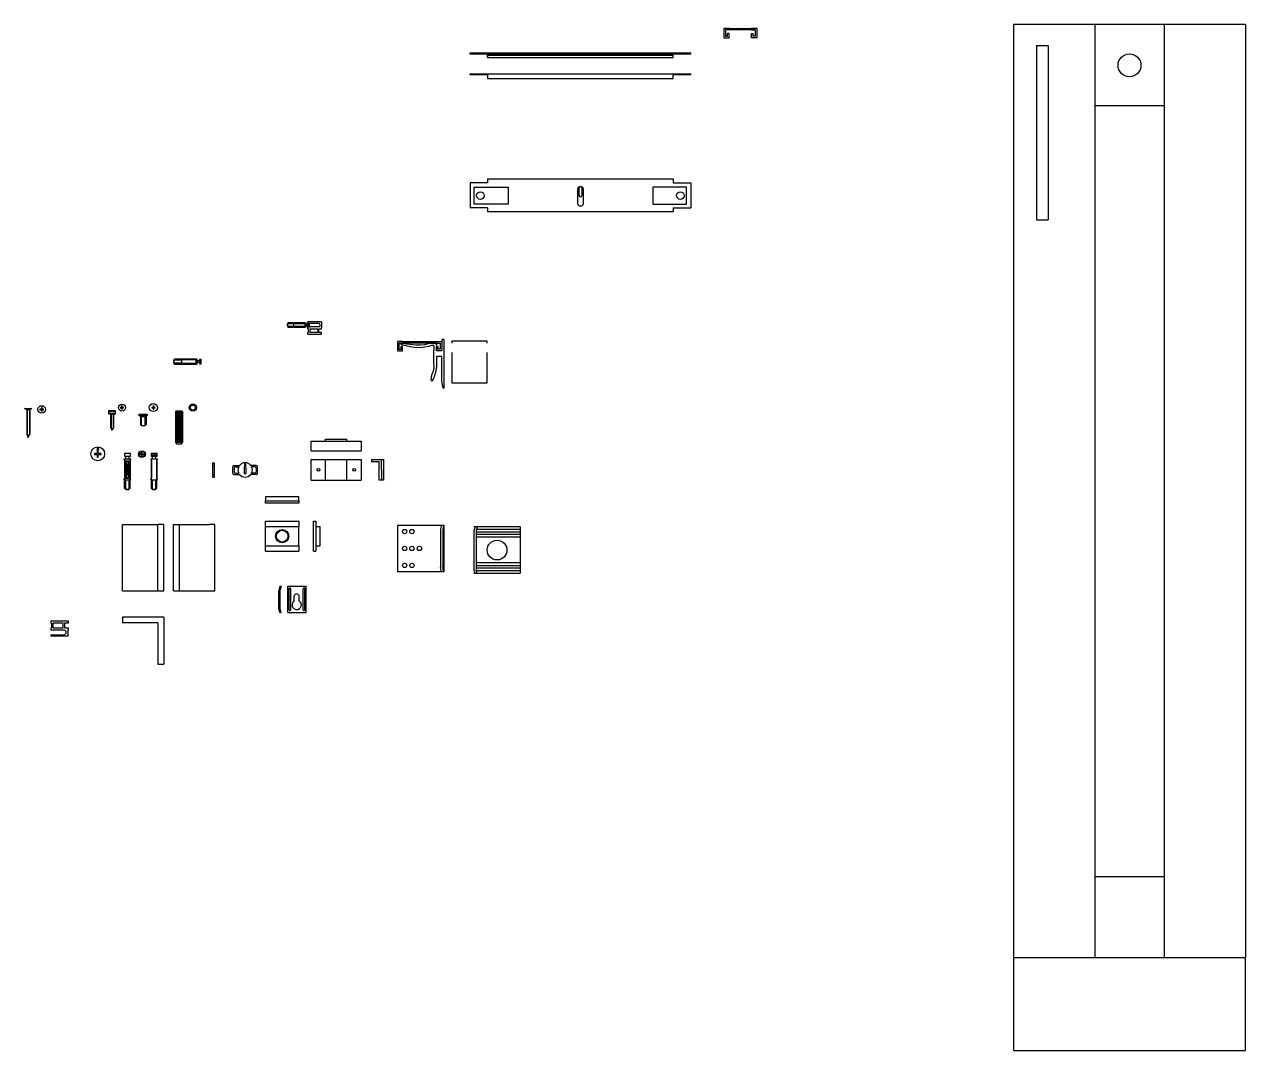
# Model space of a CAD drawing. Header units: millimetres. Extents: x 2237 to 3027, y 794 to 1104.
# Drawn here: x 2237.3 to 2342.5, y 905.1 to 993.5 of the extents above; entities that cross this region are included whole.
import ezdxf

# ---------------------------------------------------------------- set-up
doc = ezdxf.new("R2010")
doc.units = ezdxf.units.MM
doc.layers.add('viti', color=5, linetype='Continuous')

msp = doc.modelspace()

# ---------------------------------------------------------------- linework, layer by layer
for p, q in [((2342.54, 993.47), (2322.54, 993.47)), ((2322.54, 993.47), (2322.54, 913.14)), ((2329.54, 993.49), (2329.54, 913.14)), ((2335.54, 993.47), (2335.54, 913.14)), ((2342.54, 993.47), (2342.54, 913.14)), ((2324.54, 991.67), (2325.54, 991.67)), ((2324.54, 991.67), (2324.54, 976.67)), ((2325.54, 991.67), (2325.54, 976.67)), ((2335.54, 986.47), (2329.54, 986.47)), ((2324.54, 976.67), (2325.54, 976.67)), ((2329.54, 920.14), (2335.54, 920.14)), ((2322.54, 913.14), (2342.54, 913.14)), ((2322.54, 913.14), (2322.54, 905.14)), ((2342.54, 905.14), (2342.54, 913.14)), ((2322.54, 905.14), (2322.54, 905.14)), ((2322.54, 905.14), (2342.54, 905.14))]:
    msp.add_line(p, q)
msp.add_circle((2332.54, 989.97), 0.985)
at = {"layer": 'viti'}
for p, q in [((2297.6, 993.15), (2300.43, 993.16)), ((2298.05, 993.16), (2297.6, 993.15)), ((2297.6, 993.15), (2297.6, 992.34)), ((2299.98, 993.16), (2300.43, 993.16)), ((2300.43, 993.16), (2300.43, 992.34)), ((2297.6, 992.34), (2298.05, 992.34)), ((2300.29, 993.02), (2297.74, 993.02)), ((2298.05, 993.02), (2297.74, 993.02)), ((2297.74, 993.02), (2297.74, 992.48)), ((2297.74, 992.48), (2297.92, 992.48)), ((2297.92, 992.48), (2297.92, 992.72)), ((2298.05, 992.72), (2297.92, 992.72)), ((2298.05, 992.34), (2298.05, 992.72)), ((2299.98, 993.02), (2300.29, 993.02)), ((2299.98, 992.34), (2299.98, 992.72)), ((2299.98, 992.72), (2300.11, 992.72)), ((2300.43, 992.34), (2299.98, 992.34)), ((2300.11, 992.48), (2300.11, 992.72)), ((2300.29, 992.48), (2300.11, 992.48)), ((2300.29, 993.02), (2300.29, 992.48)), ((2275.74, 991.03), (2294.74, 991.03)), ((2275.74, 990.93), (2275.74, 991.03)), ((2276.08, 991.03), (2276.08, 990.98)), ((2276.08, 990.98), (2277.24, 990.98)), ((2276.3, 990.93), (2276.3, 991.03)), ((2276.94, 991.03), (2276.94, 990.93)), ((2276.94, 991.03), (2276.94, 990.93)), ((2277.24, 990.98), (2277.24, 991.03)), ((2293.24, 990.98), (2293.24, 991.03)), ((2294.39, 990.98), (2293.24, 990.98)), ((2293.53, 991.03), (2293.53, 990.93)), ((2293.53, 991.03), (2293.53, 990.93)), ((2294.18, 990.93), (2294.18, 991.03)), ((2294.39, 991.03), (2294.39, 990.98)), ((2294.74, 990.93), (2294.74, 991.03)), ((2294.74, 990.93), (2275.74, 990.93)), ((2277.24, 990.93), (2277.24, 990.63)), ((2277.24, 990.63), (2277.24, 990.93)), ((2293.24, 990.8), (2277.24, 990.8)), ((2277.24, 990.63), (2293.24, 990.63)), ((2293.24, 990.63), (2293.24, 990.93)), ((2275.74, 989.24), (2294.74, 989.24)), ((2275.74, 989.14), (2275.74, 989.24)), ((2277.24, 989.14), (2275.74, 989.14)), ((2277.24, 989.14), (2277.24, 988.84)), ((2277.24, 988.84), (2293.24, 988.84)), ((2294.74, 989.14), (2293.24, 989.14)), ((2293.24, 988.84), (2293.24, 989.14)), ((2293.24, 988.84), (2293.24, 989.01)), ((2294.74, 989.14), (2294.74, 989.24)), ((2277.24, 979.85), (2275.74, 979.85)), ((2275.74, 979.85), (2275.74, 977.7)), ((2277.24, 980.19), (2277.24, 979.85)), ((2277.24, 980.19), (2293.24, 980.19)), ((2285.1, 979.42), (2285.1, 978.76)), ((2285.37, 979.42), (2285.37, 978.76)), ((2293.24, 980.19), (2293.24, 979.85)), ((2293.24, 979.85), (2294.74, 979.85)), ((2294.74, 979.85), (2294.74, 977.7)), ((2284.98, 979.32), (2284.98, 978.07)), ((2285.49, 979.32), (2285.49, 978.07)), ((2277.24, 977.7), (2275.74, 977.7)), ((2277.24, 977.7), (2277.24, 977.37)), ((2277.24, 977.37), (2293.24, 977.37)), ((2293.24, 977.7), (2294.74, 977.7)), ((2293.24, 977.7), (2293.24, 977.37)), ((2262.95, 967.87), (2261.77, 967.87)), ((2261.77, 967.77), (2261.77, 967.87)), ((2262.95, 967.87), (2262.95, 967.4)), ((2260.09, 967.79), (2260.01, 967.73)), ((2260.01, 967.73), (2260.01, 967.49)), ((2260.01, 967.67), (2260.05, 967.7)), ((2260.01, 967.55), (2260.01, 967.67)), ((2260.05, 967.52), (2260.01, 967.55)), ((2260.01, 967.49), (2260.09, 967.43)), ((2260.05, 967.7), (2260.08, 967.74)), ((2260.53, 967.7), (2260.05, 967.7)), ((2260.05, 967.52), (2260.53, 967.52)), ((2260.08, 967.48), (2260.05, 967.52)), ((2260.08, 967.74), (2260.53, 967.74)), ((2260.53, 967.48), (2260.08, 967.48)), ((2261.54, 967.79), (2260.09, 967.79)), ((2260.09, 967.48), (2260.09, 967.43)), ((2260.09, 967.43), (2261.54, 967.43)), ((2260.53, 967.77), (2260.53, 967.44)), ((2260.53, 967.77), (2260.61, 967.72)), ((2260.53, 967.44), (2260.61, 967.49)), ((2261.57, 967.75), (2260.58, 967.75)), ((2261.57, 967.47), (2260.58, 967.47)), ((2261.54, 967.72), (2260.61, 967.72)), ((2261.54, 967.49), (2260.61, 967.49)), ((2261.54, 967.75), (2261.54, 967.79)), ((2261.54, 967.79), (2261.61, 967.77)), ((2261.61, 967.77), (2261.54, 967.72)), ((2261.54, 967.49), (2261.54, 967.72)), ((2261.61, 967.44), (2261.54, 967.49)), ((2261.54, 967.43), (2261.54, 967.47)), ((2261.61, 967.44), (2261.54, 967.43)), ((2261.61, 967.44), (2261.61, 967.77)), ((2261.61, 967.67), (2261.77, 967.67)), ((2261.77, 967.54), (2261.61, 967.54)), ((2261.77, 967.77), (2262.69, 967.76)), ((2261.89, 967.75), (2261.77, 967.75)), ((2261.77, 967.75), (2261.77, 967.46)), ((2261.77, 967.46), (2261.89, 967.46)), ((2262.69, 967.45), (2261.77, 967.45)), ((2261.77, 967.29), (2261.77, 967.45)), ((2261.77, 967.29), (2261.81, 967.29)), ((2261.81, 966.96), (2261.77, 966.96)), ((2261.77, 966.81), (2261.77, 966.96)), ((2261.77, 966.81), (2262.95, 966.81)), ((2261.81, 966.96), (2261.81, 967.29)), ((2261.83, 967.75), (2261.83, 967.46)), ((2261.89, 967.62), (2261.83, 967.62)), ((2261.89, 967.59), (2261.83, 967.59)), ((2261.89, 967.46), (2261.89, 967.75)), ((2261.92, 967.29), (2262.61, 967.29)), ((2261.92, 967.29), (2261.92, 966.96)), ((2262.61, 966.96), (2261.92, 966.96)), ((2262.61, 967.29), (2262.61, 966.96)), ((2262.72, 966.96), (2262.72, 967.29)), ((2262.72, 967.29), (2262.95, 967.29)), ((2262.95, 966.96), (2262.72, 966.96)), ((2262.95, 967.29), (2262.95, 967.4)), ((2262.95, 966.81), (2262.95, 966.96)), ((2269.92, 966.2), (2269.47, 966.2)), ((2269.47, 966.2), (2269.47, 965.39)), ((2269.61, 966.03), (2269.92, 966.06)), ((2269.92, 966.06), (2269.61, 966.06)), ((2269.61, 966.06), (2269.61, 965.52)), ((2269.76, 965.95), (2269.61, 966.03)), ((2269.96, 965.88), (2269.76, 965.95)), ((2269.79, 965.52), (2269.79, 965.76)), ((2269.92, 965.76), (2269.79, 965.76)), ((2269.92, 966.2), (2272.85, 966.2)), ((2269.92, 966.06), (2270.3, 965.99)), ((2272.85, 966.06), (2269.92, 966.06)), ((2269.92, 965.39), (2269.92, 965.76)), ((2270.61, 965.73), (2269.96, 965.88)), ((2270.3, 965.99), (2271.07, 965.89)), ((2270.93, 965.67), (2270.61, 965.73)), ((2271.07, 965.89), (2271.24, 965.89)), ((2271.24, 965.89), (2271.5, 965.9)), ((2271.84, 965.69), (2271.44, 965.65)), ((2271.5, 965.9), (2271.85, 965.93)), ((2272.16, 965.76), (2271.84, 965.69)), ((2271.85, 965.93), (2272.15, 966.01)), ((2272.15, 966.01), (2272.31, 966.06)), ((2272.38, 965.85), (2272.16, 965.76)), ((2272.31, 966.06), (2272.72, 966.06)), ((2272.62, 965.84), (2272.38, 965.85)), ((2272.62, 965.84), (2272.62, 965.44)), ((2272.72, 966.06), (2272.85, 965.95)), ((2272.85, 966.2), (2273.3, 966.2)), ((2272.85, 966.06), (2273.16, 966.06)), ((2272.85, 965.95), (2272.85, 965.39)), ((2272.85, 965.39), (2272.85, 965.76)), ((2272.85, 965.39), (2272.85, 965.76)), ((2272.85, 965.76), (2272.98, 965.76)), ((2272.98, 965.52), (2272.98, 965.76)), ((2273.16, 966.06), (2273.16, 965.52)), ((2273.3, 966.36), (2273.3, 965.39)), ((2273.51, 966.36), (2273.3, 966.36)), ((2273.3, 966.29), (2273.3, 965.39)), ((2273.3, 966.2), (2273.3, 965.39)), ((2273.51, 962.17), (2273.51, 966.36)), ((2274.17, 966.22), (2274.17, 966.06)), ((2277.22, 966.22), (2274.17, 966.22)), ((2277.22, 966.06), (2277.22, 966.22)), ((2250.31, 964.68), (2250.22, 964.61)), ((2252.13, 964.68), (2250.31, 964.68)), ((2250.87, 964.66), (2250.87, 964.25)), ((2250.87, 964.66), (2250.97, 964.6)), ((2252.13, 964.63), (2252.13, 964.68)), ((2252.13, 964.68), (2252.22, 964.66)), ((2252.22, 964.66), (2252.13, 964.6)), ((2252.22, 964.25), (2252.22, 964.66)), ((2252.57, 964.64), (2252.42, 964.64)), ((2252.42, 964.64), (2252.42, 964.27)), ((2252.49, 964.64), (2252.49, 964.27)), ((2252.57, 964.27), (2252.57, 964.64)), ((2269.47, 965.39), (2269.92, 965.39)), ((2269.61, 965.52), (2269.79, 965.52)), ((2271.44, 965.65), (2270.93, 965.67)), ((2272.45, 965.68), (2272.45, 965.68)), ((2272.62, 964.52), (2272.62, 965.44)), ((2272.84, 964.9), (2272.84, 964.59)), ((2273.3, 964.9), (2272.84, 964.9)), ((2273.3, 965.39), (2272.85, 965.39)), ((2273.3, 965.39), (2272.85, 965.39)), ((2273.3, 965.39), (2272.85, 965.39)), ((2273.16, 965.52), (2272.98, 965.52)), ((2273.3, 962.78), (2273.3, 964.9)), ((2274.17, 965.25), (2274.17, 962.62)), ((2277.22, 962.62), (2277.22, 965.25)), ((2250.22, 964.61), (2250.22, 964.3)), ((2250.22, 964.53), (2250.26, 964.57)), ((2250.22, 964.39), (2250.22, 964.53)), ((2250.26, 964.34), (2250.22, 964.39)), ((2250.22, 964.3), (2250.31, 964.23)), ((2250.26, 964.57), (2250.3, 964.62)), ((2250.87, 964.58), (2250.26, 964.57)), ((2250.26, 964.34), (2250.87, 964.34)), ((2250.3, 964.3), (2250.26, 964.34)), ((2250.3, 964.62), (2250.87, 964.61)), ((2250.87, 964.3), (2250.3, 964.3)), ((2250.31, 964.3), (2250.31, 964.23)), ((2250.31, 964.23), (2252.13, 964.23)), ((2250.87, 964.25), (2250.97, 964.31)), ((2252.16, 964.63), (2250.93, 964.63)), ((2252.16, 964.28), (2250.93, 964.28)), ((2252.13, 964.6), (2250.97, 964.6)), ((2252.13, 964.31), (2250.97, 964.31)), ((2252.13, 964.31), (2252.13, 964.6)), ((2252.22, 964.25), (2252.13, 964.31)), ((2252.13, 964.23), (2252.13, 964.28)), ((2252.22, 964.25), (2252.13, 964.23)), ((2252.22, 964.54), (2252.42, 964.54)), ((2252.42, 964.37), (2252.22, 964.37)), ((2252.42, 964.27), (2252.57, 964.27)), ((2252.57, 964.47), (2252.49, 964.47)), ((2252.57, 964.44), (2252.49, 964.44)), ((2272.56, 963.54), (2272.63, 963.93)), ((2272.63, 963.93), (2272.62, 964.52)), ((2272.83, 964), (2272.74, 963.4)), ((2272.84, 964.59), (2272.83, 964)), ((2272.37, 962.86), (2272.45, 963.34)), ((2272.45, 962.76), (2272.37, 962.86)), ((2272.45, 963.34), (2272.56, 963.54)), ((2272.56, 962.96), (2272.45, 962.76)), ((2272.74, 963.4), (2272.56, 962.96)), ((2273.42, 962.17), (2273.3, 962.78)), ((2274.17, 962.62), (2277.22, 962.62)), ((2273.51, 962.17), (2273.42, 962.17)), ((2237.34, 960.42), (2237.99, 960.42)), ((2237.55, 960.32), (2237.34, 960.42)), ((2237.8, 960.32), (2237.55, 960.32)), ((2237.55, 960.32), (2237.55, 958.2)), ((2237.59, 960.32), (2237.58, 958.12)), ((2237.77, 960.32), (2237.77, 958.12)), ((2237.99, 960.42), (2237.8, 960.32)), ((2237.8, 960.32), (2237.8, 958.2)), ((2244.6, 960.21), (2244.59, 960.17)), ((2244.59, 960.17), (2244.59, 959.99)), ((2244.59, 960.17), (2245.19, 960.17)), ((2244.59, 960.12), (2244.59, 959.99)), ((2244.59, 959.99), (2245.19, 959.99)), ((2244.59, 959.99), (2244.61, 959.95)), ((2245.18, 960.21), (2244.6, 960.21)), ((2244.61, 959.95), (2245.18, 959.95)), ((2244.77, 959.95), (2244.77, 958.76)), ((2244.81, 959.95), (2244.81, 958.7)), ((2244.98, 959.95), (2244.98, 958.7)), ((2245.01, 959.95), (2245.01, 958.76)), ((2245.19, 960.17), (2245.18, 960.21)), ((2245.18, 959.95), (2245.19, 959.99)), ((2245.19, 959.99), (2245.19, 960.17)), ((2247.23, 959.8), (2247.24, 959.94)), ((2247.93, 959.8), (2247.23, 959.8)), ((2247.24, 959.94), (2247.93, 959.94)), ((2247.29, 959.8), (2247.31, 959.74)), ((2247.31, 959.74), (2247.85, 959.74)), ((2247.34, 959.74), (2247.34, 959.03)), ((2247.41, 959.74), (2247.41, 958.97)), ((2247.76, 958.97), (2247.76, 959.74)), ((2247.82, 959.74), (2247.82, 959.03)), ((2247.85, 959.74), (2247.87, 959.8)), ((2247.93, 959.94), (2247.93, 959.8)), ((2250.35, 960.09), (2250.45, 960.23)), ((2250.35, 960.09), (2250.35, 957.53)), ((2250.98, 960.09), (2250.35, 960.09)), ((2250.44, 960.09), (2250.44, 957.53)), ((2250.45, 960.23), (2250.88, 960.23)), ((2250.55, 960.09), (2250.55, 957.53)), ((2250.66, 960.09), (2250.66, 957.53)), ((2250.77, 960.09), (2250.77, 957.53)), ((2250.88, 960.23), (2250.98, 960.09)), ((2250.88, 960.09), (2250.88, 957.53)), ((2250.98, 957.53), (2250.98, 960.09)), ((2244.81, 958.7), (2244.98, 958.7)), ((2247.34, 959.03), (2247.41, 958.97)), ((2247.41, 958.97), (2247.76, 958.97)), ((2247.82, 959.03), (2247.76, 958.97)), ((2237.77, 958.12), (2237.58, 958.12)), ((2250.35, 957.53), (2250.98, 957.53)), ((2250.35, 957.53), (2250.45, 957.39)), ((2250.45, 957.39), (2250.88, 957.39)), ((2250.88, 957.39), (2250.98, 957.53)), ((2262.06, 957.4), (2262.06, 957.6)), ((2262.06, 957.6), (2266.34, 957.6)), ((2262.06, 956.79), (2262.06, 957.4)), ((2263.27, 957.79), (2265.13, 957.79)), ((2263.27, 957.6), (2263.27, 957.79)), ((2265.13, 957.6), (2265.13, 957.79)), ((2266.34, 957.6), (2266.34, 956.79)), ((2243.66, 957.07), (2243.59, 956.88)), ((2243.59, 956.88), (2243.74, 956.88)), ((2243.66, 957.07), (2243.74, 956.88)), ((2245.96, 956.54), (2245.96, 956.33)), ((2246.47, 956.54), (2245.96, 956.54)), ((2245.96, 956.33), (2246.47, 956.33)), ((2246.09, 956.05), (2246.09, 956.33)), ((2246.33, 956.33), (2246.33, 956.05)), ((2246.47, 956.33), (2246.47, 956.54)), ((2247.44, 956.52), (2247.21, 956.52)), ((2247.44, 956.47), (2247.21, 956.47)), ((2247.49, 956.52), (2247.72, 956.52)), ((2247.49, 956.47), (2247.72, 956.47)), ((2248.26, 956.54), (2248.26, 956.33)), ((2248.77, 956.54), (2248.26, 956.54)), ((2248.26, 956.44), (2248.77, 956.44)), ((2248.26, 956.33), (2248.77, 956.33)), ((2248.39, 956.05), (2248.39, 956.33)), ((2248.49, 956.54), (2248.49, 956.44)), ((2248.54, 956.54), (2248.54, 956.44)), ((2248.63, 956.33), (2248.63, 956.05)), ((2248.77, 956.33), (2248.77, 956.54)), ((2262.06, 956.79), (2266.34, 956.79)), ((2246.51, 956.05), (2245.92, 956.05)), ((2245.92, 956.05), (2246, 955.91)), ((2245.97, 955.97), (2245.97, 954.35)), ((2246, 955.91), (2246.42, 955.91)), ((2246, 955.91), (2246, 954.41)), ((2246.07, 955.68), (2246.07, 954.64)), ((2246.14, 955.74), (2246.14, 954.7)), ((2246.14, 954.58), (2246.14, 955.63)), ((2246.29, 955.74), (2246.29, 954.7)), ((2246.29, 954.59), (2246.29, 955.63)), ((2246.35, 955.69), (2246.35, 954.63)), ((2246.51, 956.05), (2246.42, 955.91)), ((2246.42, 955.91), (2246.42, 954.41)), ((2246.45, 955.97), (2246.45, 954.35)), ((2248.81, 956.05), (2248.22, 956.05)), ((2248.22, 956.05), (2248.3, 955.91)), ((2248.27, 955.97), (2248.27, 954.35)), ((2248.3, 955.91), (2248.3, 954.41)), ((2248.81, 956.05), (2248.72, 955.91)), ((2248.72, 955.91), (2248.72, 954.41)), ((2248.76, 955.97), (2248.76, 954.35)), ((2253.56, 955.75), (2253.68, 955.75)), ((2253.56, 955.75), (2253.56, 954.51)), ((2253.56, 955.52), (2253.68, 955.52)), ((2253.68, 955.75), (2253.68, 954.51)), ((2255.29, 954.86), (2255.29, 955.41)), ((2255.4, 955.52), (2255.87, 955.52)), ((2255.4, 955.29), (2255.4, 954.97)), ((2255.51, 955.4), (2255.8, 955.4)), ((2256.36, 955.7), (2256.28, 955.5)), ((2256.28, 955.5), (2256.43, 955.5)), ((2256.28, 955.34), (2256.28, 954.85)), ((2256.36, 955.7), (2256.43, 955.5)), ((2256.43, 955.34), (2256.43, 954.85)), ((2257.31, 955.52), (2256.84, 955.52)), ((2257.2, 955.4), (2256.91, 955.4)), ((2257.31, 955.29), (2257.31, 954.97)), ((2257.43, 954.86), (2257.43, 955.41)), ((2262.06, 954.26), (2262.06, 956.03)), ((2262.06, 956.03), (2266.34, 956.03)), ((2263.27, 954.26), (2263.27, 956.03)), ((2265.13, 954.26), (2265.13, 956.03)), ((2266.34, 956.03), (2266.34, 954.26)), ((2267.28, 955.83), (2267.28, 956.03)), ((2267.28, 956.03), (2267.89, 956.03)), ((2267.89, 955.83), (2267.28, 955.83)), ((2267.89, 956.03), (2268.09, 956.03)), ((2267.9, 954.26), (2267.89, 955.83)), ((2268.09, 956.03), (2268.1, 954.26)), ((2268.09, 956.03), (2268.29, 956.03)), ((2268.29, 956.03), (2268.29, 954.26)), ((2245.92, 954.27), (2246, 954.41)), ((2245.92, 954.27), (2246.51, 954.27)), ((2245.98, 953.53), (2245.98, 954.27)), ((2246, 954.41), (2246.42, 954.41)), ((2246.04, 954.27), (2246.04, 953.47)), ((2246.37, 953.47), (2246.37, 954.27)), ((2246.51, 954.27), (2246.42, 954.41)), ((2246.43, 954.27), (2246.43, 953.53)), ((2248.22, 954.27), (2248.3, 954.41)), ((2248.22, 954.27), (2248.81, 954.27)), ((2248.29, 953.53), (2248.29, 954.27)), ((2248.34, 954.27), (2248.35, 953.47)), ((2248.67, 953.47), (2248.67, 954.27)), ((2248.81, 954.27), (2248.72, 954.41)), ((2248.73, 954.27), (2248.73, 953.53)), ((2253.56, 954.75), (2253.68, 954.75)), ((2253.56, 954.51), (2253.68, 954.51)), ((2255.4, 954.75), (2255.87, 954.75)), ((2255.51, 954.86), (2255.8, 954.86)), ((2257.31, 954.75), (2256.84, 954.75)), ((2257.2, 954.86), (2256.91, 954.86)), ((2262.06, 954.26), (2266.34, 954.26)), ((2268.1, 954.26), (2267.9, 954.26)), ((2268.29, 954.26), (2268.1, 954.26)), ((2246.04, 953.47), (2245.98, 953.53)), ((2246.04, 953.47), (2246.37, 953.47)), ((2246.11, 953.41), (2246.04, 953.47)), ((2246.31, 953.41), (2246.11, 953.41)), ((2246.37, 953.47), (2246.31, 953.41)), ((2246.43, 953.53), (2246.37, 953.47)), ((2248.35, 953.47), (2248.29, 953.53)), ((2248.35, 953.47), (2248.67, 953.47)), ((2248.41, 953.41), (2248.35, 953.47)), ((2248.61, 953.41), (2248.41, 953.41)), ((2248.67, 953.47), (2248.61, 953.41)), ((2248.73, 953.53), (2248.67, 953.47)), ((2260.99, 952.81), (2258.11, 952.81)), ((2258.11, 952.81), (2258.11, 952.46)), ((2258.11, 952.26), (2258.11, 952.46)), ((2258.11, 952.46), (2260.99, 952.46)), ((2260.99, 952.26), (2258.11, 952.26)), ((2260.99, 952.46), (2260.99, 952.81)), ((2260.99, 952.46), (2260.99, 952.26)), ((2245.78, 944.72), (2245.78, 950.43)), ((2245.78, 950.43), (2248.84, 950.43)), ((2248.84, 944.72), (2248.84, 950.43)), ((2249.34, 950.43), (2248.84, 950.43)), ((2249.34, 944.72), (2249.34, 950.43)), ((2250.19, 944.72), (2250.2, 950.43)), ((2250.19, 950.43), (2253.25, 950.43)), ((2250.69, 944.72), (2250.69, 950.43)), ((2253.75, 950.43), (2253.25, 950.43)), ((2253.75, 944.72), (2253.75, 950.43)), ((2258.11, 950.27), (2258.11, 950.73)), ((2258.11, 950.73), (2260.99, 950.73)), ((2258.11, 948.6), (2258.11, 950.27)), ((2258.11, 950.27), (2260.99, 950.27)), ((2260.99, 950.73), (2260.99, 950.27)), ((2260.99, 948.6), (2260.99, 950.27)), ((2262.24, 948.14), (2262.24, 950.73)), ((2262.24, 950.73), (2262.44, 950.73)), ((2262.44, 950.73), (2262.44, 948.13)), ((2262.44, 950.26), (2262.79, 950.26)), ((2262.79, 950.26), (2262.79, 948.58)), ((2269.47, 950.37), (2273.47, 950.37)), ((2269.47, 950.37), (2269.47, 946.37)), ((2273.27, 950.37), (2273.18, 950)), ((2273.18, 950), (2273.18, 946.74)), ((2273.47, 950.37), (2273.38, 950)), ((2273.38, 950), (2273.38, 946.74)), ((2273.47, 950.37), (2273.47, 946.37)), ((2273.67, 950.37), (2273.67, 950.37)), ((2280.06, 950.23), (2276.06, 950.23)), ((2276.16, 950.23), (2276.06, 949.86)), ((2276.06, 950.23), (2276.06, 950.23)), ((2276.36, 950.23), (2276.26, 949.86)), ((2280.06, 950), (2276.3, 950)), ((2280.06, 950.23), (2280.06, 946.23)), ((2276.06, 949.86), (2276.06, 946.59)), ((2276.26, 949.86), (2276.26, 946.59)), ((2280.06, 949.78), (2276.26, 949.78)), ((2280.06, 949.57), (2276.26, 949.57)), ((2280.06, 949.33), (2276.26, 949.33)), ((2258.11, 948.14), (2258.11, 948.6)), ((2258.11, 948.6), (2260.99, 948.6)), ((2258.11, 948.14), (2260.99, 948.14)), ((2260.99, 948.6), (2260.99, 948.14)), ((2260.99, 948.14), (2260.99, 948.14)), ((2262.24, 948.14), (2262.44, 948.14)), ((2262.79, 948.58), (2262.44, 948.58)), ((2280.06, 947.12), (2276.26, 947.12)), ((2280.06, 946.88), (2276.26, 946.88)), ((2273.47, 946.37), (2269.47, 946.37)), ((2273.27, 946.37), (2273.18, 946.74)), ((2273.47, 946.37), (2273.38, 946.74)), ((2276.16, 946.23), (2276.06, 946.59)), ((2276.06, 946.23), (2280.06, 946.23)), ((2276.06, 946.23), (2276.06, 946.23)), ((2280.06, 946.67), (2276.26, 946.67)), ((2276.36, 946.23), (2276.26, 946.59)), ((2280.06, 946.45), (2276.3, 946.45)), ((2245.78, 944.72), (2249.34, 944.72)), ((2250.19, 944.72), (2253.75, 944.72)), ((2259.35, 945.13), (2259.26, 944.76)), ((2259.26, 943.24), (2259.26, 944.76)), ((2259.26, 944.76), (2259.26, 943.24)), ((2259.35, 945.13), (2259.46, 945.13)), ((2259.46, 945.13), (2259.36, 944.76)), ((2259.36, 944.76), (2259.36, 943.24)), ((2260.03, 942.87), (2260.03, 945.13)), ((2260.03, 945.13), (2261.62, 945.13)), ((2260.15, 943.09), (2260.15, 944.91)), ((2260.28, 943.09), (2260.28, 944.91)), ((2261.37, 943.09), (2261.37, 944.91)), ((2261.5, 943.09), (2261.5, 944.91)), ((2261.62, 942.87), (2261.62, 945.13)), ((2260.59, 943.86), (2260.59, 944.28)), ((2261.01, 943.85), (2261.01, 944.28)), ((2259.35, 942.87), (2259.26, 943.24)), ((2259.35, 942.87), (2259.46, 942.87)), ((2259.46, 942.87), (2259.36, 943.24)), ((2260.03, 942.87), (2261.62, 942.87)), ((2239.62, 942.14), (2239.62, 941.95)), ((2239.62, 942.14), (2241.1, 942.14)), ((2239.67, 941.95), (2239.62, 941.95)), ((2239.62, 941.54), (2239.62, 941.33)), ((2239.62, 941.54), (2239.67, 941.54)), ((2239.67, 941.95), (2239.67, 941.54)), ((2240.67, 941.95), (2239.81, 941.95)), ((2239.81, 941.54), (2239.81, 941.95)), ((2239.81, 941.54), (2240.67, 941.54)), ((2240.67, 941.54), (2240.67, 941.95)), ((2241.1, 941.95), (2240.81, 941.95)), ((2240.81, 941.95), (2240.81, 941.54)), ((2240.81, 941.54), (2241.1, 941.54)), ((2241.1, 942.14), (2241.1, 941.95)), ((2241.1, 941.54), (2241.1, 941.4)), ((2249.34, 942.47), (2245.78, 942.47)), ((2245.78, 942.47), (2245.78, 941.97)), ((2248.84, 941.97), (2245.78, 941.97)), ((2248.84, 941.97), (2248.83, 941.97)), ((2248.84, 941.97), (2248.84, 938.41)), ((2249.34, 942.47), (2249.34, 941.97)), ((2249.34, 941.97), (2249.34, 938.41)), ((2240.78, 941.33), (2239.62, 941.33)), ((2239.62, 940.94), (2239.62, 940.81)), ((2239.62, 940.94), (2240.78, 940.94)), ((2241.1, 940.81), (2239.62, 940.81)), ((2241.1, 940.81), (2241.1, 941.4)), ((2248.84, 938.41), (2249.34, 938.41))]:
    msp.add_line(p, q, dxfattribs=at)
for points in [[(2276.08, 979.49), (2279.01, 979.49), (2279.01, 978.01), (2276.08, 978.01)], [(2294.39, 979.49), (2291.47, 979.49), (2291.47, 978.01), (2294.39, 978.01)]]:
    msp.add_lwpolyline(points, close=True, dxfattribs=at)
for points in [[(2238.86, 960.37), (2238.86, 960.5), (2238.81, 960.5), (2238.81, 960.37)], [(2245.72, 960.52), (2245.6, 960.52), (2245.6, 960.48), (2245.72, 960.48)], [(2245.77, 960.52), (2245.77, 960.64), (2245.72, 960.64), (2245.72, 960.52)], [(2245.72, 960.48), (2245.72, 960.36), (2245.77, 960.36), (2245.77, 960.48)], [(2245.77, 960.48), (2245.89, 960.48), (2245.89, 960.52), (2245.77, 960.52)], [(2248.43, 960.52), (2248.31, 960.52), (2248.31, 960.48), (2248.43, 960.48)], [(2248.48, 960.52), (2248.48, 960.64), (2248.43, 960.64), (2248.43, 960.52)], [(2248.43, 960.48), (2248.43, 960.36), (2248.48, 960.36), (2248.48, 960.48)], [(2248.48, 960.48), (2248.6, 960.48), (2248.6, 960.52), (2248.48, 960.52)], [(2238.81, 960.37), (2238.68, 960.37), (2238.68, 960.31), (2238.81, 960.31)], [(2238.81, 960.31), (2238.81, 960.18), (2238.86, 960.18), (2238.86, 960.31)], [(2238.86, 960.31), (2238.99, 960.31), (2238.99, 960.37), (2238.86, 960.37)], [(2244.77, 958.76), (2244.81, 958.7), (2244.84, 958.63), (2244.88, 958.56), (2244.89, 958.53), (2244.91, 958.56), (2244.94, 958.63), (2244.98, 958.7), (2245.01, 958.76)], [(2237.55, 958.2), (2237.62, 958.05), (2237.65, 957.97), (2237.68, 957.92), (2237.8, 958.2)], [(2243.61, 956.56), (2243.37, 956.56), (2243.37, 956.47), (2243.61, 956.47)], [(2243.71, 956.56), (2243.71, 956.8), (2243.61, 956.8), (2243.61, 956.56)], [(2243.61, 956.47), (2243.61, 956.23), (2243.71, 956.23), (2243.71, 956.47)], [(2243.71, 956.47), (2243.95, 956.47), (2243.95, 956.56), (2243.71, 956.56)], [(2247.49, 956.52), (2247.49, 956.63), (2247.44, 956.63), (2247.44, 956.52)], [(2247.44, 956.47), (2247.44, 956.35), (2247.49, 956.35), (2247.49, 956.47)]]:
    msp.add_lwpolyline(points, dxfattribs=at)
for centre, radius in [((2276.62, 978.75), 0.323), ((2293.85, 978.75), 0.323), ((2238.83, 960.34), 0.323), ((2245.75, 960.5), 0.299), ((2248.45, 960.5), 0.349), ((2251.86, 960.5), 0.315), ((2251.86, 960.5), 0.214), ((2243.66, 956.52), 0.595), ((2247.47, 956.49), 0.295), ((2247.47, 956.49), 0.256), ((2262.68, 955.14), 0.119), ((2265.75, 955.14), 0.119), ((2259.55, 949.43), 0.567), ((2259.55, 949.43), 0.506), ((2270.1, 949.83), 0.186), ((2270.73, 949.83), 0.186), ((2278.06, 948.23), 0.848), ((2270.1, 948.37), 0.186), ((2270.73, 948.37), 0.186), ((2271.37, 948.37), 0.186), ((2270.1, 946.91), 0.186), ((2270.73, 946.91), 0.186)]:
    msp.add_circle(centre, radius, dxfattribs=at)
for centre, radius, start, end in [((2285.24, 979.26), 0.263, 11.2554, 168.7446), ((2285.24, 979.39), 0.138, 11.2554, 168.7446), ((2285.24, 978.79), 0.138, 191.2554, 348.7446), ((2285.24, 978.12), 0.263, 191.2554, 348.7446), ((2262.67, 967.61), 0.159, 279.7415, 80.265), ((2246.21, 955.69), 0.141, 359.9194, 182.3946), ((2255.41, 955.39), 0.127, 96.7893, 173.0726), ((2255.53, 955.28), 0.127, 96.7893, 173.0726), ((2256.36, 955.13), 0.62, 154.0057, 205.9943), ((2256.36, 955.13), 0.62, 38.502, 141.498), ((2256.36, 955.34), 0.0777, 358.0447, 181.9553), ((2256.36, 955.13), 0.62, 334.0057, 25.9943), ((2257.19, 955.28), 0.127, 6.9274, 83.2107), ((2257.3, 955.39), 0.127, 6.9274, 83.2107), ((2246.21, 954.63), 0.141, 178.0029, 0.0806), ((2255.41, 954.87), 0.127, 186.9274, 263.2107), ((2255.53, 954.99), 0.127, 186.9274, 263.2107), ((2256.36, 955.13), 0.62, 218.502, 321.498), ((2256.36, 954.85), 0.0777, 178.0447, 1.9553), ((2257.19, 954.99), 0.127, 276.7893, 353.0726), ((2257.3, 954.87), 0.127, 276.7893, 353.0726), ((2260.21, 944.91), 0.0641, 359.4948, 180.5052), ((2261.43, 944.91), 0.0641, 359.4948, 180.5052), ((2260.8, 943.51), 0.401, 120.4557, 58.2387), ((2260.8, 944.25), 0.21, 9.4443, 170.5557), ((2260.21, 943.09), 0.0641, 179.4948, 0.5052), ((2261.43, 943.09), 0.0641, 179.4948, 0.5052), ((2240.74, 941.14), 0.199, 279.735, 80.2585)]:
    msp.add_arc(centre, radius, start, end, dxfattribs=at)

doc.saveas('drawing.dxf')
